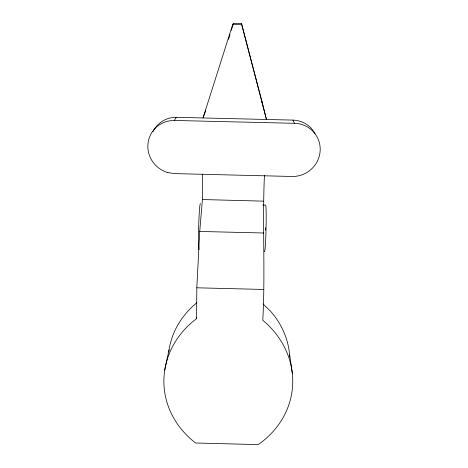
<?xml version="1.0" encoding="UTF-8"?>
<svg xmlns="http://www.w3.org/2000/svg" width="468" height="468" viewBox="0 0 468 468"><rect width="100%" height="100%" fill="white"/><g stroke="black" fill="none" stroke-linecap="round" stroke-linejoin="round"><path stroke-width="0.7" d="M202.539 173.997L202.416 199.543L199.725 231.455L196.812 287.802L196.572 318.632A91.827 81.765 -0.8 0 0 195.601 443.003L258.196 444.6A91.781 81.713 4.9 0 0 262.794 320.276C265.414 272.031 262.25 223.698 264.432 175.459M261.811 102.463L261.84 101.012L241.546 23.587L233.468 23.4L232.783 24.26L203.018 117.959L176.29 117.339A26.348 25.646 34.4 0 0 152.966 131.736M196.572 318.632L196.776 317.222M164.759 370.036L169.053 349.83M228.478 39.37L229.999 34.509M231.297 30.344L233.251 24.096M205.797 110.337L203.018 117.959L292.892 120.1A26.354 25.681 -30.3 0 1 315.052 133.778M167.901 172.616A27.138 26.378 33.2 0 1 148.034 143.179A27.138 26.378 33.2 0 1 174.324 120.463L176.29 117.339M232.783 24.26L241.675 24.465L266.456 119.475L261.84 101.012M174.324 120.457L294.495 123.306A27.144 26.419 -29.1 0 1 320.17 150.532A27.144 26.419 -29.1 0 1 291.956 176.471L174.505 173.616L167.907 172.61M262.928 205.042L265.602 205.107A23.289 0.989 -88.7 0 1 266.029 229.343A23.289 0.989 -88.7 0 1 264.461 251.603M199.725 231.455L263.853 233.005M196.812 287.802L263.812 289.452M202.416 199.543L263.472 201.146M263.115 303.995L270.323 310.998A86.574 77.823 5 0 1 289.388 352.831L292.307 373.236M292.892 120.1L294.495 123.306M241.546 23.587L241.675 24.465M168.761 351.918A86.621 77.875 -0.9 0 1 196.847 302.737M289.593 354.937A86.574 77.823 5 0 1 289.727 357.049M265.649 227.723A13.97 0.591 -88.7 0 1 265.59 230.197M199.076 249.666A23.277 1.188 -88.6 0 1 198.742 224.669A23.277 1.188 -88.6 0 1 200.444 203.545"/></g></svg>
